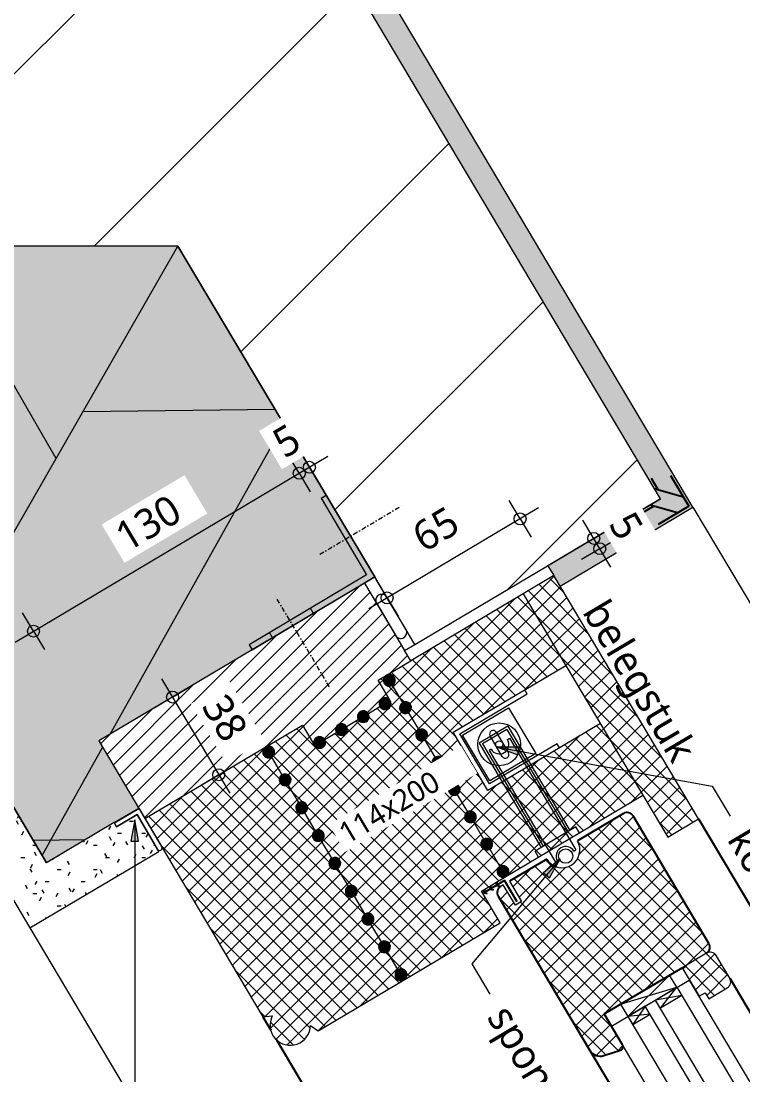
# Model space of a CAD drawing. Header units: millimetres. Extents: x -435 to 27166, y -19117 to 26500.
# Drawn here: x 2697.6 to 3001.1, y 13304.5 to 13747.7 of the extents above; entities that cross this region are included whole.
import ezdxf

# ---------------------------------------------------------------- set-up
doc = ezdxf.new("R2010")
doc.units = ezdxf.units.MM
doc.linetypes.add('Streep-stip _ detail', pattern=[4, 2, -1, 0, -1])
for name, color, linetype, lineweight in [('A-ANNO-DIMS', 211, 'Continuous', 13), ('A-ANNO-DIMS-5', 211, 'Continuous', 13), ('A-DETL', 90, 'Continuous', 13), ('A-DETL-GENF', 92, 'Continuous', 18), ('G-ANNO-TEXT', 231, 'Continuous', 13)]:
    doc.layers.add(name, color=color, linetype=linetype, lineweight=lineweight)
doc.styles.add('Segoe UI_2', font='segoeui.ttf', dxfattribs={"height": 9})
doc.styles.add('Segoe UI_3', font='segoeui.ttf', dxfattribs={"height": 12.5})
doc.dimstyles.new('2_5_mm', dxfattribs={"dimscale": 304.8, "dimtxt": 13.092049, "dimasz": 0.016404, "dimexe": 0.029528, "dimexo": 0.0625, "dimgap": 0.014764, "dimtad": 1, "dimdec": 0, "dimzin": 0, "dimdsep": 46, "dimtxsty": 'Segoe UI_3', "dimblk1": 'DOTBLANK', "dimblk2": 'DOTBLANK', "dimsah": 1, "dimcen": 0.09, "dimdle": 0.029528, "dimazin": 0, "dimtfac": 1, "dimtdec": 4, "dimtix": 1, "dimtmove": 0, "dimatfit": 3, "dimfxl": 0.029528, "dimfxlon": 1, "dimtvp": 1, "dimtfill": 1, "dimtolj": 1, "dimtzin": 0, "dimarcsym": 2})
pattern_1 = [(60, (-2126.39, 181.76), (-155.885, 90), []), (120, (-2126.39, 181.76), (-155.885, -90), [])]
pattern_2 = [(0, (0, 0), (20.32, 5.08), [1.676, -13.564, 1.676, -13.564, -81.28]), (0, (0, 0), (20.32, 5.08), [-30.48, 1.676, -28.804, 1.676, -13.564, -35.56]), (0, (0, 0), (20.32, 5.08), [-76.2, 1.676, -8.484, 1.676, -23.724]), (120, (7.62, 2.54), (-14.559409, 15.0576362), [1.676, -13.564, 1.676, -13.564, -81.28]), (120, (7.62, 2.54), (-14.559409, 15.0576362), [-30.48, 1.676, -28.804, 1.676, -13.564, -35.56]), (120, (7.62, 2.54), (-14.559409, 15.0576362), [-76.2, 1.676, -8.484, 1.676, -23.724]), (240, (10.16, 12.7), (-5.760591, -20.1376362), [1.676, -13.564, 1.676, -13.564, -81.28]), (240, (10.16, 12.7), (-5.760591, -20.1376362), [-30.48, 1.676, -28.804, 1.676, -13.564, -35.56]), (240, (10.16, 12.7), (-5.760591, -20.1376362), [-76.2, 1.676, -8.484, 1.676, -23.724])]
pattern_3 = [(45, (0, 0), (-3.5355339, 3.5355339), []), (135, (0, 0), (-3.5355339, -3.5355339), [])]

# ---------------------------------------------------------------- blocks, each defined once
blk = doc.blocks.new('42 isolatie - Type 1-3769301-Details Appartement')
at = {"layer": 'A-DETL-GENF'}
h = blk.add_hatch(color=256, dxfattribs=at)
h.paths.add_polyline_path([(0.5, 180.8), (0.46, 147.75), (0.28, 147.75), (0.28, 135.76), (33.28, 135.76), (33.29, 0.8), (195.16, 0.8), (93.65, 180.8), (6.02, 180.8)])
h.paths.add_polyline_path([(0.28, 5.78), (0.28, 5.78), (0.28, 2.81)])
at = {"layer": 'A-DETL-GENF', "lineweight": 13}
h = blk.add_hatch(dxfattribs=at)
h.set_pattern_fill('FP_43', color=256, style=0, pattern_type=2)
h.set_pattern_definition(pattern_1)
h.paths.add_polyline_path([(0.5, 180.8), (0.46, 147.75), (0.28, 147.75), (0.28, 135.76), (33.28, 135.76), (33.29, 0.8), (195.16, 0.8), (93.65, 180.8), (6.02, 180.8)])
h.paths.add_polyline_path([(0.28, 5.78), (0.28, 5.78), (0.28, 2.81)])
at = {"layer": 'A-DETL-GENF'}
for p, q in [((92.76, 180.8), (0.5, 180.8)), ((93.65, 180.8), (92.76, 180.8)), ((93.65, 180.8), (92.76, 180.8)), ((0.28, 147.75), (0.28, 135.76)), ((0.28, 147.75), (0.28, 135.76)), ((33.29, 0.8), (195.16, 0.8))]:
    blk.add_line(p, q, dxfattribs=at)
blk = doc.blocks.new('42 isolatie - Type 1-3769140-Details Appartement')
at = {"layer": 'A-DETL-GENF'}
blk.add_hatch(color=256, dxfattribs=at).paths.add_polyline_path([(421.21, 180.8), (103.57, 180.8), (0.28, 0.8), (421.21, 0.8)])
at = {"layer": 'A-DETL-GENF', "lineweight": 13}
h = blk.add_hatch(dxfattribs=at)
h.set_pattern_fill('FP_43', color=256, style=0, pattern_type=2)
h.set_pattern_definition(pattern_1)
h.paths.add_polyline_path([(421.21, 180.8), (103.57, 180.8), (0.28, 0.8), (421.21, 0.8)])
at = {"layer": 'A-DETL-GENF'}
for p, q in [((103.57, 180.8), (0.28, 0.8)), ((103.57, 180.8), (0.28, 0.8)), ((409.21, 180.8), (103.57, 180.8)), ((421.21, 180.8), (409.21, 180.8)), ((421.21, 180.8), (409.21, 180.8)), ((421.21, 0.8), (421.21, 180.8)), ((421.21, 0.8), (421.21, 180.8)), ((0.28, 0.8), (421.21, 0.8)), ((0.28, 0.8), (421.21, 0.8))]:
    blk.add_line(p, q, dxfattribs=at)
blk = doc.blocks.new('Repeating Detail - 00 g lijmbolletje s e-V21-Details Appartement')
at = {"layer": 'A-DETL-GENF'}
for points in [[(-106.77, -1.25), (-106.52, -0.65), (-106.44, 0), (-106.52, 0.65), (-106.77, 1.25), (-107.17, 1.77), (-107.69, 2.17), (-108.29, 2.41), (-108.94, 2.5), (-109.58, 2.41), (-110.19, 2.17), (-110.7, 1.77), (-111.1, 1.25), (-111.35, 0.65), (-111.44, 0), (-111.35, -0.65), (-111.1, -1.25), (-110.7, -1.77), (-110.19, -2.17), (-109.58, -2.41), (-108.94, -2.5), (-108.29, -2.41), (-107.69, -2.17), (-107.17, -1.77)], [(-93.15, -1.25), (-92.9, -0.65), (-92.82, 0), (-92.9, 0.65), (-93.15, 1.25), (-93.55, 1.77), (-94.07, 2.17), (-94.67, 2.41), (-95.32, 2.5), (-95.97, 2.41), (-96.57, 2.17), (-97.09, 1.77), (-97.48, 1.25), (-97.73, 0.65), (-97.82, 0), (-97.73, -0.65), (-97.48, -1.25), (-97.09, -1.77), (-96.57, -2.17), (-95.97, -2.41), (-95.32, -2.5), (-94.67, -2.41), (-94.07, -2.17), (-93.55, -1.77)], [(-79.54, -1.25), (-79.29, -0.65), (-79.2, 0), (-79.29, 0.65), (-79.54, 1.25), (-79.93, 1.77), (-80.45, 2.17), (-81.06, 2.41), (-81.7, 2.5), (-82.35, 2.41), (-82.95, 2.17), (-83.47, 1.77), (-83.87, 1.25), (-84.12, 0.65), (-84.2, 0), (-84.12, -0.65), (-83.87, -1.25), (-83.47, -1.77), (-82.95, -2.17), (-82.35, -2.41), (-81.7, -2.5), (-81.06, -2.41), (-80.45, -2.17), (-79.93, -1.77)], [(-65.92, -1.25), (-65.67, -0.65), (-65.59, 0), (-65.67, 0.65), (-65.92, 1.25), (-66.32, 1.77), (-66.84, 2.17), (-67.44, 2.41), (-68.09, 2.5), (-68.73, 2.41), (-69.34, 2.17), (-69.85, 1.77), (-70.25, 1.25), (-70.5, 0.65), (-70.59, 0), (-70.5, -0.65), (-70.25, -1.25), (-69.85, -1.77), (-69.34, -2.17), (-68.59, -2.43), (-68.09, -2.5), (-67.44, -2.41), (-66.84, -2.17), (-66.32, -1.77)], [(-52.3, -1.25), (-52.05, -0.65), (-51.97, 0), (-52.05, 0.65), (-52.3, 1.25), (-52.7, 1.77), (-53.22, 2.17), (-53.82, 2.41), (-54.47, 2.5), (-55.12, 2.41), (-55.72, 2.17), (-56.24, 1.77), (-56.63, 1.25), (-56.88, 0.65), (-56.97, 0), (-56.88, -0.65), (-56.63, -1.25), (-56.24, -1.77), (-55.72, -2.17), (-55.12, -2.41), (-54.47, -2.5), (-53.82, -2.41), (-53.22, -2.17), (-52.7, -1.77)], [(-38.69, -1.25), (-38.44, -0.65), (-38.35, 0), (-38.44, 0.65), (-38.69, 1.25), (-39.08, 1.77), (-39.6, 2.17), (-40.2, 2.41), (-40.85, 2.5), (-41.5, 2.41), (-42.1, 2.17), (-42.62, 1.77), (-43.02, 1.25), (-43.27, 0.65), (-43.35, 0), (-43.27, -0.65), (-43.02, -1.25), (-42.62, -1.77), (-42.1, -2.17), (-41.5, -2.41), (-40.85, -2.5), (-40.2, -2.41), (-39.6, -2.17), (-39.08, -1.77)], [(-25.07, -1.25), (-24.82, -0.65), (-24.73, 0), (-24.82, 0.65), (-25.07, 1.25), (-25.47, 1.77), (-25.98, 2.17), (-26.59, 2.41), (-27.23, 2.5), (-27.88, 2.41), (-28.48, 2.17), (-29, 1.77), (-29.4, 1.25), (-29.65, 0.65), (-29.73, 0), (-29.65, -0.65), (-29.4, -1.25), (-29, -1.77), (-28.48, -2.17), (-27.88, -2.41), (-27.23, -2.5), (-26.59, -2.41), (-25.98, -2.17), (-25.47, -1.77)], [(-11.45, -1.25), (-11.2, -0.65), (-11.12, 0), (-11.2, 0.65), (-11.45, 1.25), (-11.85, 1.77), (-12.37, 2.17), (-12.97, 2.41), (-13.62, 2.5), (-14.26, 2.41), (-14.87, 2.17), (-15.38, 1.77), (-15.78, 1.25), (-16.03, 0.65), (-16.12, 0), (-16.03, -0.65), (-15.78, -1.25), (-15.38, -1.77), (-14.87, -2.17), (-14.26, -2.41), (-13.62, -2.5), (-12.97, -2.41), (-12.37, -2.17), (-11.85, -1.77)], [(2.17, -1.25), (2.41, -0.65), (2.5, 0), (2.41, 0.65), (2.17, 1.25), (1.77, 1.77), (1.25, 2.17), (0.65, 2.41), (0, 2.5), (-0.65, 2.41), (-1.25, 2.17), (-1.77, 1.77), (-2.17, 1.25), (-2.41, 0.65), (-2.5, 0), (-2.41, -0.65), (-2.17, -1.25), (-1.77, -1.77), (-1.25, -2.17), (-0.65, -2.41), (0, -2.5), (0.65, -2.41), (1.25, -2.17), (1.77, -1.77)]]:
    blk.add_hatch(color=256, dxfattribs=at).paths.add_polyline_path(points)
for centre, start, end in [((-108.94, 0), 0, 180), ((-108.94, 0), 180, 360), ((-95.32, 0), 0, 180), ((-95.32, 0), 180, 360), ((-81.7, 0), 0, 180), ((-81.7, 0), 180, 360), ((-68.09, 0), 0, 180), ((-68.09, 0), 180, 360), ((-54.47, 0), 0, 180), ((-54.47, 0), 180, 360), ((-40.85, 0), 0, 180), ((-40.85, 0), 180, 360), ((-27.23, 0), 360, 180), ((-27.23, 0), 180, 360), ((-13.62, 0), 360, 180), ((-13.62, 0), 180, 360), ((0, 0), 360, 180), ((0, 0), 180, 360)]:
    blk.add_arc(centre, 2.5, start, end, dxfattribs=at)
blk = doc.blocks.new('Repeating Detail - 00 g lijmbolletje s e-V22-Details Appartement')
at = {"layer": 'A-DETL-GENF'}
for points in [[(-91.33, -1.25), (-91.09, -0.65), (-91, 0), (-91.09, 0.65), (-91.33, 1.25), (-91.73, 1.77), (-92.32, 2.19), (-92.85, 2.41), (-93.5, 2.5), (-94.15, 2.41), (-94.75, 2.17), (-95.27, 1.77), (-95.67, 1.25), (-95.91, 0.65), (-96, 0), (-95.91, -0.65), (-95.67, -1.25), (-95.27, -1.77), (-94.75, -2.17), (-94.15, -2.41), (-93.5, -2.5), (-92.85, -2.41), (-92.25, -2.17), (-91.73, -1.77)], [(-77.98, -1.25), (-77.73, -0.65), (-77.64, 0), (-77.73, 0.65), (-77.98, 1.25), (-78.38, 1.77), (-78.89, 2.17), (-79.5, 2.41), (-80.14, 2.5), (-80.79, 2.41), (-81.39, 2.17), (-81.91, 1.77), (-82.31, 1.25), (-82.56, 0.65), (-82.64, 0), (-82.56, -0.65), (-82.31, -1.25), (-81.91, -1.77), (-81.39, -2.17), (-80.79, -2.41), (-80.14, -2.5), (-79.5, -2.41), (-78.89, -2.17), (-78.38, -1.77)], [(-64.62, -1.25), (-64.37, -0.65), (-64.29, 0), (-64.37, 0.65), (-64.62, 1.25), (-65.02, 1.77), (-65.54, 2.17), (-66.14, 2.41), (-66.79, 2.5), (-67.43, 2.41), (-68.04, 2.17), (-68.55, 1.77), (-68.95, 1.25), (-69.2, 0.65), (-69.29, 0), (-69.2, -0.65), (-68.95, -1.25), (-68.55, -1.77), (-68.04, -2.17), (-67.43, -2.41), (-66.79, -2.5), (-66.14, -2.41), (-65.54, -2.17), (-65.02, -1.77)], [(-51.26, -1.25), (-51.01, -0.65), (-50.93, 0), (-51.01, 0.65), (-51.26, 1.25), (-51.66, 1.77), (-52.18, 2.17), (-52.78, 2.41), (-53.43, 2.5), (-54.08, 2.41), (-54.68, 2.17), (-55.2, 1.77), (-55.59, 1.25), (-55.84, 0.65), (-55.93, 0), (-55.84, -0.65), (-55.59, -1.25), (-55.2, -1.77), (-54.68, -2.17), (-54.08, -2.41), (-53.43, -2.5), (-52.78, -2.41), (-52.18, -2.17), (-51.66, -1.77)], [(-37.91, -1.25), (-37.66, -0.65), (-37.57, 0), (-37.66, 0.65), (-37.91, 1.25), (-38.3, 1.77), (-38.82, 2.17), (-39.42, 2.41), (-40.07, 2.5), (-40.72, 2.41), (-41.32, 2.17), (-41.84, 1.77), (-42.24, 1.25), (-42.49, 0.65), (-42.57, 0), (-42.49, -0.65), (-42.24, -1.25), (-41.84, -1.77), (-41.32, -2.17), (-40.72, -2.41), (-40.07, -2.5), (-39.42, -2.41), (-38.82, -2.17), (-38.3, -1.77)], [(-24.55, -1.25), (-24.3, -0.65), (-24.21, 0), (-24.3, 0.65), (-24.55, 1.25), (-24.95, 1.77), (-25.46, 2.17), (-26.07, 2.41), (-26.71, 2.5), (-27.36, 2.41), (-27.96, 2.17), (-28.48, 1.77), (-28.88, 1.25), (-29.13, 0.65), (-29.21, 0), (-29.13, -0.65), (-28.88, -1.25), (-28.48, -1.77), (-27.96, -2.17), (-27.36, -2.41), (-26.71, -2.5), (-26.07, -2.41), (-25.46, -2.17), (-24.95, -1.77)], [(-11.19, -1.25), (-10.94, -0.65), (-10.86, 0), (-10.94, 0.65), (-11.19, 1.25), (-11.59, 1.77), (-12.11, 2.17), (-12.71, 2.41), (-13.36, 2.5), (-14, 2.41), (-14.61, 2.17), (-15.12, 1.77), (-15.52, 1.25), (-15.77, 0.65), (-15.86, 0), (-15.77, -0.65), (-15.52, -1.25), (-15.12, -1.77), (-14.61, -2.17), (-14, -2.41), (-13.36, -2.5), (-12.71, -2.41), (-12.11, -2.17), (-11.59, -1.77)], [(2.17, -1.25), (2.41, -0.65), (2.5, 0), (2.41, 0.65), (2.17, 1.25), (1.77, 1.77), (1.25, 2.17), (0.65, 2.41), (0, 2.5), (-0.65, 2.41), (-1.25, 2.17), (-1.77, 1.77), (-2.17, 1.25), (-2.41, 0.65), (-2.5, 0), (-2.41, -0.65), (-2.17, -1.25), (-1.77, -1.77), (-1.25, -2.17), (-0.65, -2.41), (0, -2.5), (0.65, -2.41), (1.25, -2.17), (1.77, -1.77)]]:
    blk.add_hatch(color=256, dxfattribs=at).paths.add_polyline_path(points)
for centre, start, end in [((-93.5, 0), 0, 180), ((-80.14, 0), 0, 180), ((-66.79, 0), 0, 180), ((-53.43, 0), 0, 180), ((-40.07, 0), 0, 180), ((-26.71, 0), 360, 180), ((-13.36, 0), 360, 180), ((0, 0), 360, 180), ((0, 0), 180, 360), ((-93.5, 0), 180, 360), ((-80.14, 0), 180, 360), ((-66.79, 0), 180, 360), ((-53.43, 0), 180, 360), ((-40.07, 0), 180, 360), ((-26.71, 0), 180, 360), ((-13.36, 0), 180, 360)]:
    blk.add_arc(centre, 2.5, start, end, dxfattribs=at)
blk = doc.blocks.new('31 driedubbel_glas - HR___-3132311-Details Appartement')
at = {"layer": 'A-DETL-GENF', "lineweight": 13}
for p, q in [((157.43, 38), (380, 38)), ((380, 38), (380, 30)), ((380, 30), (157.43, 30)), ((380, 30), (376, 30)), ((380, 21.5), (376, 30)), ((376, 21.5), (380, 30)), ((376, 30), (376, 21.5)), ((380, 21.5), (380, 30)), ((157.43, 21.5), (380, 21.5)), ((380, 21.5), (380, 0)), ((157.43, 16.5), (380, 16.5)), ((376, 6), (376, 16.5)), ((376, 16.5), (380, 6)), ((376, 6), (380, 16.5)), ((380, 6), (157.43, 6)), ((380, 0), (157.43, 0))]:
    blk.add_line(p, q, dxfattribs=at)
blk = doc.blocks.new('33 sparing - Type 1-4933712-Details Appartement')
at = {"layer": 'A-DETL-GENF'}
for p, q in [((0, 0), (0, -6)), ((24, 0), (0, 0)), ((0, -6), (24, 0)), ((24, -6), (0, 0)), ((24, -6), (24, 0)), ((0, -6), (24, -6))]:
    blk.add_line(p, q, dxfattribs=at)
blk = doc.blocks.new('Repeating Detail - 00 g lijmbolletje s e-V23-Details Appartement')
at = {"layer": 'A-DETL-GENF'}
for points in [[(-30.75, 2.17), (-31.35, 2.41), (-32, 2.5), (-32.65, 2.41), (-33.25, 2.17), (-33.77, 1.77), (-34.17, 1.25), (-34.41, 0.65), (-34.5, 0), (-34.41, -0.65), (-34.17, -1.25), (-33.77, -1.77), (-33.25, -2.17), (-32.65, -2.41), (-32, -2.5), (-31.35, -2.41), (-30.75, -2.17), (-30.23, -1.77), (-29.83, -1.25), (-29.59, -0.65), (-29.5, 0), (-29.59, 0.65), (-29.83, 1.25), (-30.23, 1.77)], [(-20.08, 2.17), (-20.69, 2.41), (-21.33, 2.5), (-21.98, 2.41), (-22.58, 2.17), (-23.1, 1.77), (-23.5, 1.25), (-23.75, 0.65), (-23.83, 0), (-23.75, -0.65), (-23.5, -1.25), (-23.1, -1.77), (-22.58, -2.17), (-21.98, -2.41), (-21.33, -2.5), (-20.69, -2.41), (-20.08, -2.17), (-19.57, -1.77), (-19.17, -1.25), (-18.92, -0.65), (-18.83, 0), (-18.92, 0.65), (-19.17, 1.25), (-19.57, 1.77)], [(-9.42, 2.17), (-10.02, 2.41), (-10.67, 2.5), (-11.31, 2.41), (-11.92, 2.17), (-12.43, 1.77), (-12.83, 1.25), (-13.08, 0.65), (-13.17, 0), (-13.08, -0.65), (-12.83, -1.25), (-12.43, -1.77), (-11.92, -2.17), (-11.31, -2.41), (-10.67, -2.5), (-10.02, -2.41), (-9.42, -2.17), (-8.9, -1.77), (-8.5, -1.25), (-8.25, -0.65), (-8.17, 0), (-8.25, 0.65), (-8.5, 1.25), (-8.9, 1.77)], [(1.25, 2.17), (0.65, 2.41), (0, 2.5), (-0.65, 2.41), (-1.25, 2.17), (-1.77, 1.77), (-2.17, 1.25), (-2.41, 0.65), (-2.5, 0), (-2.41, -0.65), (-2.17, -1.25), (-1.77, -1.77), (-1.25, -2.17), (-0.65, -2.41), (0, -2.5), (0.65, -2.41), (1.25, -2.17), (1.77, -1.77), (2.17, -1.25), (2.41, -0.65), (2.5, 0), (2.41, 0.65), (2.17, 1.25), (1.77, 1.77)]]:
    blk.add_hatch(color=256, dxfattribs=at).paths.add_polyline_path(points)
for centre, start, end in [((-32, 0), 360, 180), ((-21.33, 0), 360, 180), ((-10.67, 0), 360, 180), ((0, 0), 360, 180), ((0, 0), 180, 360), ((-32, 0), 180, 360), ((-21.33, 0), 180, 360), ((-10.67, 0), 180, 360)]:
    blk.add_arc(centre, 2.5, start, end, dxfattribs=at)
blk = doc.blocks.new('30_L-anker - 60x40-3126459-Details Appartement')
at = {"layer": 'A-DETL-GENF'}
for p, q in [((2.5, 60), (0, 60)), ((0, 60), (0, 0)), ((2.5, 2.5), (2.5, 60)), ((0, 50), (2.5, 50)), ((0, 30), (2.5, 30)), ((40, 0), (0, 0)), ((40, 2.5), (2.5, 2.5)), ((40, 2.5), (40, 0))]:
    blk.add_line(p, q, dxfattribs=at)
at = {"layer": 'A-DETL-GENF', "linetype": 'Streep-stip _ detail', "lineweight": 13}
for p, q in [((-30, 40), (15, 40)), ((20, 15), (20, -25))]:
    blk.add_line(p, q, dxfattribs=at)
blk = doc.blocks.new('DIMBLOCK120-Details Appartement')
at = {"layer": 'A-ANNO-DIMS-5'}
for p, q in [((2907.4, 13538.36), (2902.8, 13546.09)), ((2915.13, 13542.95), (2843.75, 13500.52)), ((2907.4, 13538.36), (2912, 13530.62)), ((2851.49, 13505.12), (2846.89, 13512.86)), ((2851.49, 13505.12), (2856.09, 13497.39))]:
    blk.add_line(p, q, dxfattribs=at)
for centre in [(2907.4, 13538.36), (2851.49, 13505.12)]:
    blk.add_circle(centre, 2.5, dxfattribs=at)
at = {"layer": 'A-ANNO-DIMS-5', "color": 0, "insert": (2860.63, 13534.76), "char_height": 12.5, "width": 22.8516, "attachment_point": 1, "rotation": 30.7291, "line_spacing_factor": 1.142579, "style": 'Segoe UI_3', "bg_fill": 3, "box_fill_scale": 1.25, "bg_fill_color": 9, "bg_fill_true_color": 13158600, "bg_fill_transparency": 0}
blk.add_mtext('65', dxfattribs=at)
blk = doc.blocks.new('_DotBlank')
at = {"color": 0, "linetype": 'ByBlock', "lineweight": -2}
blk.add_line((-0.5, 0), (-1, 0), dxfattribs=at)
blk.add_circle((0, 0), 0.5, dxfattribs=at)
blk = doc.blocks.new('DIMBLOCK121-Details Appartement')
at = {"layer": 'A-ANNO-DIMS-5'}
for p, q in [((2945.49, 13518.08), (2933.76, 13537.87)), ((2938.35, 13530.13), (2946.09, 13534.72)), ((2938.35, 13530.13), (2930.61, 13525.54)), ((2940.9, 13525.82), (2948.64, 13530.41)), ((2940.9, 13525.82), (2933.16, 13521.23))]:
    blk.add_line(p, q, dxfattribs=at)
for centre in [(2938.35, 13530.13), (2940.9, 13525.82)]:
    blk.add_circle(centre, 2.5, dxfattribs=at)
at = {"layer": 'A-ANNO-DIMS-5', "color": 0, "insert": (2955.1, 13542.68), "char_height": 12.5, "width": 11.4258, "attachment_point": 1, "rotation": 300.6592, "line_spacing_factor": 1.142579, "style": 'Segoe UI_3', "bg_fill": 3, "box_fill_scale": 1.25, "bg_fill_color": 9, "bg_fill_true_color": 13158600, "bg_fill_transparency": 0}
blk.add_mtext('5', dxfattribs=at)
blk = doc.blocks.new('DIMBLOCK123-Details Appartement')
at = {"layer": 'A-ANNO-DIMS-5'}
for p, q in [((2814.54, 13557.54), (2809.94, 13565.27)), ((2695.07, 13486.52), (2814.54, 13557.54)), ((2814.54, 13557.54), (2819.14, 13549.8)), ((2702.81, 13491.12), (2698.21, 13498.86)), ((2702.81, 13491.12), (2707.41, 13483.38))]:
    blk.add_line(p, q, dxfattribs=at)
for centre in [(2814.54, 13557.54), (2702.81, 13491.12)]:
    blk.add_circle(centre, 2.5, dxfattribs=at)
at = {"layer": 'A-ANNO-DIMS-5', "color": 0, "insert": (2735.76, 13534.92), "char_height": 12.5, "width": 34.2774, "attachment_point": 1, "rotation": 30.7291, "line_spacing_factor": 1.142579, "style": 'Segoe UI_3', "bg_fill": 3, "box_fill_scale": 1.25, "bg_fill_color": 9, "bg_fill_true_color": 13158600, "bg_fill_transparency": 0}
blk.add_mtext('130', dxfattribs=at)
blk = doc.blocks.new('DIMBLOCK124-Details Appartement')
at = {"layer": 'A-ANNO-DIMS-5'}
for p, q in [((2818.82, 13560.08), (2814.22, 13567.82)), ((2814.54, 13557.54), (2809.94, 13565.27)), ((2814.54, 13557.54), (2826.56, 13564.68)), ((2818.82, 13560.08), (2823.42, 13552.34)), ((2814.54, 13557.54), (2819.14, 13549.8))]:
    blk.add_line(p, q, dxfattribs=at)
for centre in [(2814.54, 13557.54), (2818.82, 13560.08)]:
    blk.add_circle(centre, 2.5, dxfattribs=at)
at = {"layer": 'A-ANNO-DIMS-5', "color": 0, "insert": (2801.95, 13574.26), "char_height": 12.5, "width": 11.4258, "attachment_point": 1, "rotation": 30.7291, "line_spacing_factor": 1.142579, "style": 'Segoe UI_3', "bg_fill": 3, "box_fill_scale": 1.25, "bg_fill_color": 9, "bg_fill_true_color": 13158600, "bg_fill_transparency": 0}
blk.add_mtext('5', dxfattribs=at)
blk = doc.blocks.new('DIMBLOCK125-Details Appartement')
at = {"layer": 'A-ANNO-DIMS-5'}
for p, q in [((2756.69, 13471.13), (2785.3, 13422.99)), ((2761.29, 13463.39), (2769.02, 13467.99)), ((2761.29, 13463.39), (2753.55, 13458.79)), ((2780.7, 13430.73), (2788.44, 13435.32)), ((2780.7, 13430.73), (2772.97, 13426.13))]:
    blk.add_line(p, q, dxfattribs=at)
for centre in [(2761.29, 13463.39), (2780.7, 13430.73)]:
    blk.add_circle(centre, 2.5, dxfattribs=at)
at = {"layer": 'A-ANNO-DIMS-5', "color": 0, "insert": (2784.02, 13465.88), "char_height": 12.5, "width": 22.8516, "attachment_point": 1, "rotation": 300.7291, "line_spacing_factor": 1.142579, "style": 'Segoe UI_3', "bg_fill": 3, "box_fill_scale": 1.25, "bg_fill_color": 9, "bg_fill_true_color": 13158600, "bg_fill_transparency": 0}
blk.add_mtext('38', dxfattribs=at)

msp = doc.modelspace()

# ---------------------------------------------------------------- hatches: boundary and pattern name
at = {"layer": 'A-DETL-GENF', "lineweight": 13}
h = msp.add_hatch(dxfattribs=at)
h.set_pattern_fill('FP_17', color=254, style=0, pattern_type=2)
h.set_pattern_definition(pattern_2)
h.paths.add_polyline_path([(2924.22, 13510.05), (2980.06, 13543.25), (2837.51, 13783.06), (2472.62, 13783.06), (2472.62, 14193.06), (2135.62, 14193.06), (2135.62, 14577.31), (2125.62, 14577.31), (2125.62, 14183.06), (2462.62, 14183.06), (2462.62, 13773.06), (2831.82, 13773.06), (2966.36, 13546.73), (2919.08, 13518.63), (2924.22, 13510.06)])
h = msp.add_hatch(dxfattribs=at)
h.set_pattern_fill('FP_9', color=57, style=0, pattern_type=2)
h.set_pattern_definition([(45, (0, 0), (-53.033, 53.033), [])])
h.paths.add_polyline_path([(2863.13, 13485.54), (2966.36, 13546.73), (2831.82, 13773.06), (2342.62, 13773.06), (2342.62, 13653.06), (2763.55, 13653.06), (2863.13, 13485.54)])
h = msp.add_hatch(dxfattribs=at)
h.set_pattern_fill('FP_33', color=250, style=0, pattern_type=2)
h.set_pattern_definition([(45, (0, 0), (-3.5355339, 3.5355339), [])])
h.paths.add_polyline_path([(2749.67, 13412.28), (2815.86, 13451.63), (2820.97, 13443.03), (2820.7, 13443.74), (2820.62, 13444.28), (2820.72, 13444.97), (2820.98, 13445.59), (2821.33, 13446.05), (2821.84, 13446.46), (2822.56, 13446.73), (2823.15, 13446.8), (2823.78, 13446.71), (2824.34, 13446.49), (2824.87, 13446.1), (2825.27, 13445.59), (2830.14, 13448.48), (2829.87, 13449.19), (2829.79, 13449.73), (2829.88, 13450.42), (2830.15, 13451.04), (2830.5, 13451.5), (2831.01, 13451.91), (2831.73, 13452.18), (2832.32, 13452.25), (2832.95, 13452.16), (2833.51, 13451.94), (2834.04, 13451.55), (2834.44, 13451.04), (2839.31, 13453.93), (2839.04, 13454.65), (2838.96, 13455.18), (2839.05, 13455.87), (2839.32, 13456.49), (2839.67, 13456.95), (2840.18, 13457.36), (2840.9, 13457.63), (2841.49, 13457.7), (2842.12, 13457.62), (2842.68, 13457.39), (2843.21, 13457), (2843.61, 13456.49), (2848.48, 13459.38), (2848.21, 13460.1), (2848.13, 13460.63), (2848.22, 13461.32), (2848.49, 13461.94), (2848.84, 13462.4), (2849.35, 13462.81), (2850.07, 13463.08), (2850.66, 13463.15), (2851.29, 13463.07), (2851.85, 13462.84), (2852.37, 13462.45), (2852.78, 13461.94), (2847.67, 13470.53), (2861.4, 13478.7), (2841.99, 13511.36), (2730.26, 13444.95)])
h = msp.add_hatch(dxfattribs=at)
h.set_pattern_fill('FP_20', color=250, style=0, pattern_type=2)
h.set_pattern_definition(pattern_3)
h.paths.add_polyline_path([(2969.51, 13404.52), (2982.4, 13412.19), (2921.59, 13514.48), (2908.7, 13506.81), (2964.22, 13413.41)])
h = msp.add_hatch(dxfattribs=at)
h.set_pattern_fill('FP_20', color=250, style=0, pattern_type=2)
h.set_pattern_definition(pattern_3)
h.paths.add_polyline_path([(2901.44, 13387.91), (2959.03, 13422.14), (2941.15, 13452.23), (2893.87, 13424.12), (2879.31, 13448.62), (2926.58, 13476.73), (2908.7, 13506.81), (2851.11, 13472.58), (2851.82, 13472.85), (2852.35, 13472.93), (2853, 13472.85), (2853.65, 13472.58), (2854.13, 13472.22), (2854.53, 13471.71), (2854.8, 13471.04), (2854.88, 13470.46), (2854.78, 13469.75), (2854.56, 13469.21), (2854.12, 13468.64), (2853.66, 13468.28), (2857.93, 13461.1), (2858.65, 13461.37), (2859.18, 13461.45), (2859.83, 13461.37), (2860.47, 13461.1), (2860.95, 13460.74), (2861.36, 13460.22), (2861.62, 13459.62), (2861.71, 13458.98), (2861.61, 13458.27), (2861.39, 13457.72), (2860.94, 13457.16), (2860.49, 13456.8), (2864.76, 13449.61), (2865.47, 13449.89), (2866, 13449.96), (2866.65, 13449.89), (2867.3, 13449.61), (2867.78, 13449.25), (2868.18, 13448.74), (2868.44, 13448.14), (2868.53, 13447.5), (2868.43, 13446.79), (2868.22, 13446.24), (2867.77, 13445.67), (2867.31, 13445.32), (2871.58, 13438.13), (2872.3, 13438.41), (2872.83, 13438.48), (2873.48, 13438.41), (2874.12, 13438.13), (2874.6, 13437.77), (2875.01, 13437.26), (2875.27, 13436.66), (2875.36, 13436.01), (2875.26, 13435.3), (2875.04, 13434.76), (2874.59, 13434.19), (2874.14, 13433.83), (2878.41, 13426.65), (2879.12, 13426.92), (2879.65, 13427), (2880.3, 13426.92), (2880.95, 13426.65), (2881.43, 13426.29), (2881.83, 13425.78), (2882.09, 13425.18), (2882.18, 13424.53), (2882.08, 13423.82), (2881.87, 13423.28), (2881.42, 13422.71), (2880.96, 13422.35), (2885.23, 13415.17), (2885.95, 13415.44), (2886.48, 13415.52), (2887.13, 13415.44), (2887.77, 13415.17), (2888.26, 13414.81), (2888.66, 13414.3), (2888.92, 13413.7), (2889.01, 13413.05), (2888.91, 13412.34), (2888.69, 13411.8), (2888.24, 13411.23), (2887.79, 13410.87), (2892.06, 13403.69), (2892.77, 13403.96), (2893.3, 13404.04), (2893.95, 13403.96), (2894.6, 13403.69), (2895.08, 13403.33), (2895.48, 13402.82), (2895.74, 13402.22), (2895.84, 13401.57), (2895.73, 13400.86), (2895.52, 13400.32), (2895.07, 13399.75), (2894.61, 13399.39), (2898.88, 13392.2), (2899.6, 13392.48), (2900.13, 13392.56), (2900.78, 13392.48), (2901.43, 13392.2), (2901.91, 13391.85), (2902.31, 13391.33), (2902.57, 13390.73), (2902.66, 13390.09), (2902.56, 13389.38), (2902.34, 13388.83), (2901.89, 13388.27)])
h = msp.add_hatch(dxfattribs=at)
h.set_pattern_fill('FP_17', color=254, style=0, pattern_type=2)
h.set_pattern_definition(pattern_2)
h.paths.add_polyline_path([(2701.31, 13366.36), (2755.52, 13398.5), (2746.34, 13413.98), (2737.74, 13408.88), (2736.72, 13410.6), (2708.29, 13393.75), (2661.15, 13473.06), (2354.62, 13473.06), (2354.62, 13471.06), (2344.62, 13471.06), (2344.62, 13453.06), (2649.77, 13453.06), (2692.04, 13381.96)])
h = msp.add_hatch(dxfattribs=at)
h.set_pattern_fill('FP_20', color=250, style=0, pattern_type=2)
h.set_pattern_definition(pattern_3)
h.paths.add_polyline_path([(2858.61, 13344.49), (2899.01, 13368.51), (2891.12, 13381.78), (2901.44, 13387.91), (2900.72, 13387.63), (2900.19, 13387.56), (2899.5, 13387.65), (2898.88, 13387.92), (2898.37, 13388.32), (2898.01, 13388.78), (2897.74, 13389.49), (2897.67, 13390.09), (2897.75, 13390.71), (2897.98, 13391.28), (2898.37, 13391.8), (2898.88, 13392.2), (2894.61, 13399.39), (2893.87, 13399.11), (2893.37, 13399.04), (2892.68, 13399.13), (2892.06, 13399.4), (2891.55, 13399.8), (2891.19, 13400.26), (2890.91, 13400.97), (2890.84, 13401.57), (2890.93, 13402.2), (2891.15, 13402.76), (2891.55, 13403.28), (2892.06, 13403.69), (2887.79, 13410.87), (2887.07, 13410.6), (2886.54, 13410.52), (2885.85, 13410.61), (2885.29, 13410.84), (2884.72, 13411.29), (2884.36, 13411.74), (2884.09, 13412.46), (2884.02, 13413.05), (2884.1, 13413.68), (2884.33, 13414.24), (2884.72, 13414.76), (2885.23, 13415.17), (2880.96, 13422.35), (2880.25, 13422.08), (2879.72, 13422), (2878.94, 13422.13), (2878.46, 13422.32), (2877.89, 13422.77), (2877.54, 13423.22), (2877.26, 13423.94), (2877.19, 13424.47), (2877.28, 13425.16), (2877.5, 13425.72), (2877.89, 13426.25), (2878.41, 13426.65), (2874.14, 13433.83), (2873.42, 13433.56), (2872.89, 13433.48), (2872.2, 13433.58), (2871.58, 13433.84), (2871.07, 13434.25), (2870.71, 13434.71), (2870.44, 13435.42), (2870.37, 13436.01), (2870.45, 13436.64), (2870.68, 13437.21), (2871.07, 13437.73), (2871.58, 13438.13), (2867.31, 13445.32), (2866.6, 13445.04), (2866.07, 13444.96), (2865.38, 13445.06), (2864.76, 13445.32), (2864.24, 13445.73), (2863.89, 13446.19), (2863.61, 13446.9), (2863.54, 13447.5), (2863.63, 13448.12), (2863.85, 13448.69), (2864.24, 13449.21), (2864.76, 13449.61), (2860.49, 13456.8), (2859.77, 13456.52), (2859.24, 13456.45), (2858.55, 13456.54), (2857.93, 13456.81), (2857.42, 13457.21), (2857.06, 13457.67), (2856.79, 13458.38), (2856.72, 13458.98), (2856.8, 13459.6), (2857.03, 13460.17), (2857.42, 13460.69), (2857.93, 13461.1), (2853.66, 13468.28), (2852.95, 13468), (2852.42, 13467.93), (2851.73, 13468.02), (2851.11, 13468.29), (2850.59, 13468.69), (2850.23, 13469.15), (2849.96, 13469.86), (2849.9, 13470.53), (2849.98, 13471.09), (2850.2, 13471.65), (2850.59, 13472.17), (2851.11, 13472.58), (2847.67, 13470.53), (2852.78, 13461.94), (2853.05, 13461.22), (2853.13, 13460.69), (2853.05, 13460.04), (2852.78, 13459.39), (2852.42, 13458.91), (2851.91, 13458.51), (2851.11, 13458.22), (2850.66, 13458.16), (2849.95, 13458.26), (2849.41, 13458.48), (2848.84, 13458.93), (2848.48, 13459.38), (2843.61, 13456.49), (2843.88, 13455.77), (2843.96, 13455.24), (2843.88, 13454.59), (2843.61, 13453.94), (2843.23, 13453.45), (2842.74, 13453.06), (2841.99, 13452.78), (2841.49, 13452.71), (2840.78, 13452.81), (2840.24, 13453.03), (2839.67, 13453.48), (2839.31, 13453.93), (2834.44, 13451.04), (2834.71, 13450.32), (2834.79, 13449.79), (2834.71, 13449.14), (2834.44, 13448.49), (2834.04, 13447.98), (2833.57, 13447.61), (2832.91, 13447.34), (2832.32, 13447.26), (2831.61, 13447.36), (2831.07, 13447.58), (2830.5, 13448.03), (2830.14, 13448.48), (2825.27, 13445.59), (2825.54, 13444.87), (2825.62, 13444.34), (2825.54, 13443.69), (2825.26, 13443.03), (2824.74, 13442.43), (2824.4, 13442.16), (2823.8, 13441.9), (2823.15, 13441.81), (2822.44, 13441.91), (2821.9, 13442.13), (2821.33, 13442.58), (2820.97, 13443.03), (2815.86, 13451.63), (2800.39, 13442.43), (2801.1, 13442.7), (2801.64, 13442.78), (2802.28, 13442.7), (2802.93, 13442.43), (2803.41, 13442.07), (2803.82, 13441.56), (2804.07, 13440.96), (2804.17, 13440.31), (2804.07, 13439.6), (2803.85, 13439.06), (2803.4, 13438.49), (2802.95, 13438.13), (2807.35, 13430.72), (2808.06, 13431), (2808.59, 13431.07), (2809.24, 13431), (2809.89, 13430.72), (2810.37, 13430.37), (2810.77, 13429.85), (2811.03, 13429.25), (2811.13, 13428.61), (2811.02, 13427.9), (2810.81, 13427.35), (2810.36, 13426.78), (2809.9, 13426.43), (2814.31, 13419.02), (2815.02, 13419.29), (2815.55, 13419.37), (2816.2, 13419.29), (2816.85, 13419.02), (2817.33, 13418.66), (2817.73, 13418.15), (2817.99, 13417.55), (2818.08, 13416.9), (2817.98, 13416.19), (2817.76, 13415.65), (2817.32, 13415.08), (2816.86, 13414.72), (2821.26, 13407.31), (2821.98, 13407.59), (2822.51, 13407.66), (2823.16, 13407.59), (2823.81, 13407.31), (2824.29, 13406.95), (2824.69, 13406.44), (2824.95, 13405.84), (2825.04, 13405.2), (2824.89, 13404.36), (2824.72, 13403.94), (2824.28, 13403.37), (2823.82, 13403.02), (2828.22, 13395.61), (2828.94, 13395.88), (2829.47, 13395.96), (2830.12, 13395.88), (2830.76, 13395.61), (2831.25, 13395.25), (2831.65, 13394.74), (2831.91, 13394.14), (2832, 13393.49), (2831.9, 13392.78), (2831.68, 13392.24), (2831.23, 13391.67), (2830.78, 13391.31), (2835.18, 13383.9), (2835.89, 13384.18), (2836.43, 13384.25), (2837.07, 13384.18), (2837.72, 13383.9), (2838.2, 13383.54), (2838.61, 13383.03), (2838.86, 13382.43), (2838.96, 13381.79), (2838.86, 13381.08), (2838.64, 13380.53), (2838.19, 13379.96), (2837.74, 13379.61), (2842.14, 13372.2), (2842.85, 13372.47), (2843.38, 13372.55), (2844.03, 13372.47), (2844.68, 13372.2), (2845.16, 13371.84), (2845.57, 13371.33), (2845.82, 13370.73), (2845.92, 13370.08), (2845.81, 13369.37), (2845.6, 13368.83), (2845.15, 13368.26), (2844.69, 13367.9), (2849.1, 13360.49), (2849.81, 13360.77), (2850.34, 13360.84), (2850.99, 13360.77), (2851.64, 13360.49), (2852.12, 13360.13), (2852.52, 13359.62), (2852.78, 13359.02), (2852.87, 13358.38), (2852.77, 13357.67), (2852.55, 13357.12), (2852.11, 13356.55), (2851.65, 13356.2), (2856.05, 13348.79), (2856.86, 13349.08), (2857.3, 13349.14), (2857.95, 13349.06), (2858.64, 13348.75), (2859.08, 13348.43), (2859.48, 13347.92), (2859.74, 13347.32), (2859.83, 13346.67), (2859.73, 13345.96), (2859.51, 13345.42), (2859.07, 13344.85), (2858.64, 13344.52)])
h = msp.add_hatch(dxfattribs=at)
h.set_pattern_fill('FP_20', color=250, style=0, pattern_type=2)
h.set_pattern_definition(pattern_3)
h.paths.add_polyline_path([(2810.82, 13316.95), (2812.97, 13317.25), (2814.98, 13318.07), (2816.7, 13319.39), (2818.04, 13321.09), (2818.91, 13323.08), (2819.23, 13325.23), (2822.54, 13322.97), (2858.64, 13344.44), (2858.61, 13344.49), (2857.9, 13344.22), (2857.36, 13344.14), (2856.67, 13344.23), (2856.05, 13344.5), (2855.54, 13344.91), (2855.18, 13345.36), (2854.91, 13346.08), (2854.84, 13346.67), (2854.93, 13347.3), (2855.15, 13347.86), (2855.54, 13348.38), (2856.05, 13348.79), (2851.65, 13356.2), (2850.94, 13355.92), (2850.41, 13355.84), (2849.72, 13355.94), (2849.1, 13356.2), (2848.58, 13356.61), (2848.23, 13357.07), (2847.95, 13357.78), (2847.88, 13358.38), (2847.97, 13359), (2848.19, 13359.57), (2848.58, 13360.09), (2849.1, 13360.49), (2844.69, 13367.9), (2843.98, 13367.63), (2843.45, 13367.55), (2842.76, 13367.64), (2842.14, 13367.91), (2841.63, 13368.32), (2841.27, 13368.77), (2840.99, 13369.49), (2840.92, 13370.08), (2841.01, 13370.71), (2841.24, 13371.27), (2841.63, 13371.79), (2842.14, 13372.2), (2837.74, 13379.61), (2837.02, 13379.33), (2836.49, 13379.25), (2835.8, 13379.35), (2835.18, 13379.61), (2834.67, 13380.02), (2834.31, 13380.48), (2834.04, 13381.19), (2833.97, 13381.79), (2834.05, 13382.41), (2834.28, 13382.98), (2834.67, 13383.5), (2835.18, 13383.9), (2830.78, 13391.31), (2830.06, 13391.04), (2829.53, 13390.96), (2828.84, 13391.05), (2828.22, 13391.32), (2827.71, 13391.73), (2827.35, 13392.18), (2827.08, 13392.9), (2827.01, 13393.49), (2827.09, 13394.12), (2827.32, 13394.68), (2827.71, 13395.2), (2828.22, 13395.61), (2823.82, 13403.02), (2823.11, 13402.74), (2822.57, 13402.66), (2821.88, 13402.76), (2821.32, 13402.98), (2820.8, 13403.37), (2820.39, 13403.89), (2820.12, 13404.6), (2820.05, 13405.2), (2820.14, 13405.82), (2820.36, 13406.39), (2820.75, 13406.91), (2821.26, 13407.31), (2816.86, 13414.72), (2816.15, 13414.45), (2815.62, 13414.37), (2814.93, 13414.46), (2814.31, 13414.73), (2813.79, 13415.14), (2813.44, 13415.59), (2813.16, 13416.31), (2813.09, 13416.9), (2813.18, 13417.53), (2813.4, 13418.09), (2813.79, 13418.61), (2814.31, 13419.02), (2809.9, 13426.43), (2809.19, 13426.15), (2808.66, 13426.08), (2807.97, 13426.17), (2807.35, 13426.44), (2806.84, 13426.84), (2806.48, 13427.3), (2806.2, 13428.01), (2806.13, 13428.61), (2806.22, 13429.23), (2806.45, 13429.8), (2806.84, 13430.32), (2807.35, 13430.72), (2802.95, 13438.13), (2802.23, 13437.86), (2801.7, 13437.78), (2801.01, 13437.87), (2800.39, 13438.14), (2799.88, 13438.55), (2799.52, 13439), (2799.25, 13439.72), (2799.18, 13440.31), (2799.26, 13440.94), (2799.49, 13441.5), (2799.88, 13442.03), (2800.39, 13442.43), (2749.67, 13412.28), (2799.24, 13328.9), (2803.22, 13329.3), (2802.48, 13327.26), (2802.29, 13325.1), (2802.65, 13322.96), (2803.54, 13320.98), (2804.91, 13319.3), (2806.65, 13318.01), (2808.67, 13317.21)])
h = msp.add_hatch(dxfattribs=at)
h.set_pattern_fill('FP_20', color=250, style=0, pattern_type=2)
h.set_pattern_definition(pattern_3)
h.paths.add_polyline_path([(2941.51, 13312.38), (2942.61, 13312.61), (2950.02, 13315.1), (2950.31, 13315.35), (2950.53, 13315.66), (2950.66, 13316.02), (2950.7, 13316.4), (2950.64, 13316.78), (2950.49, 13317.13), (2942.76, 13330.14), (2985.81, 13355.74), (2986.35, 13356.17), (2986.82, 13356.8), (2987.11, 13357.53), (2987.21, 13358.3), (2987.09, 13359.08), (2986.78, 13359.8), (2954.91, 13413.41), (2954.43, 13414.03), (2953.8, 13414.5), (2953.07, 13414.79), (2952.3, 13414.88), (2951.52, 13414.77), (2950.8, 13414.46), (2931.46, 13402.96), (2932.23, 13401.16), (2932.51, 13399.22), (2932.28, 13397.28), (2931.56, 13395.46), (2930.38, 13393.89), (2928.85, 13392.68), (2927.05, 13391.91), (2925.11, 13391.63), (2923.16, 13391.86), (2921.35, 13392.59), (2919.78, 13393.76), (2918.57, 13395.3), (2902.9, 13385.98), (2908.01, 13377.39), (2905.43, 13375.85), (2900.32, 13384.45), (2899.23, 13383.8), (2898.61, 13383.32), (2898.14, 13382.69), (2897.85, 13381.96), (2897.76, 13381.18), (2897.87, 13380.41), (2898.18, 13379.69), (2936.75, 13314.81), (2937.43, 13313.91), (2938.29, 13313.19), (2939.29, 13312.68), (2940.38, 13312.41)])
h = msp.add_hatch(dxfattribs=at)
h.set_pattern_fill('FP_20', color=250, style=0, pattern_type=2)
h.set_pattern_definition(pattern_3)
h.paths.add_polyline_path([(2986.69, 13336.47), (2994.46, 13341.09), (2995.08, 13341.58), (2995.54, 13342.21), (2995.83, 13342.93), (2995.93, 13343.71), (2995.81, 13344.49), (2995.51, 13345.21), (2989.88, 13354.66), (2989.4, 13355.28), (2988.77, 13355.74), (2988.05, 13356.04), (2987.27, 13356.13), (2986.49, 13356.02), (2985.77, 13355.71), (2975.46, 13349.57), (2982.61, 13337.54), (2985.15, 13339.05)])
at = {"layer": 'G-ANNO-TEXT'}
for points in [[(2897.83, 13442.35), (2906.41, 13439.18), (2906.97, 13442.31)], [(2745.36, 13411.81), (2743.77, 13402.81), (2746.95, 13402.81)], [(2924.26, 13395.33), (2917.25, 13389.47), (2919.68, 13387.42)]]:
    msp.add_hatch(color=7, dxfattribs=at).paths.add_polyline_path(points)

# ---------------------------------------------------------------- linework, layer by layer
at = {"layer": 'A-DETL', "lineweight": 18}
for p, q in [((2980.06, 13543.25), (2837.51, 13783.06)), ((2966.36, 13546.73), (2831.82, 13773.06)), ((2763.55, 13653.06), (2846.26, 13513.92)), ((2863.15, 13485.55), (2966.36, 13546.73)), ((2966.36, 13546.73), (2919.08, 13518.63)), ((2924.22, 13510.05), (2980.06, 13543.25)), ((2919.08, 13518.63), (2921.55, 13514.48)), ((2841.99, 13511.36), (2730.26, 13444.95)), ((2846.28, 13513.92), (2841.99, 13511.36)), ((2841.99, 13511.36), (2858.85, 13483)), ((2863.15, 13485.55), (2846.28, 13513.92)), ((2921.59, 13514.48), (2908.7, 13506.81)), ((2982.4, 13412.19), (2921.59, 13514.48)), ((2908.7, 13506.81), (2861.4, 13478.7)), ((2908.7, 13506.81), (2969.51, 13404.52)), ((2858.85, 13483), (2863.15, 13485.55)), ((2861.4, 13478.7), (2858.85, 13483)), ((2847.67, 13470.53), (2861.4, 13478.7)), ((2879.31, 13448.62), (2926.58, 13476.73)), ((2708.29, 13393.75), (2661.15, 13473.06)), ((2852.78, 13461.94), (2847.67, 13470.53)), ((2853.66, 13468.28), (2857.93, 13461.1)), ((2843.61, 13456.49), (2848.48, 13459.38)), ((2649.77, 13453.06), (2701.31, 13366.36)), ((2834.44, 13451.04), (2839.31, 13453.93)), ((2860.49, 13456.8), (2864.76, 13449.61)), ((2749.67, 13412.28), (2815.86, 13451.63)), ((2815.86, 13451.63), (2820.97, 13443.03)), ((2825.27, 13445.59), (2830.14, 13448.48)), ((2893.87, 13424.12), (2879.31, 13448.62)), ((2941.15, 13452.23), (2893.87, 13424.12)), ((2730.26, 13444.95), (2749.67, 13412.28)), ((2867.31, 13445.32), (2871.58, 13438.13)), ((2807.35, 13430.72), (2802.95, 13438.13)), ((2874.14, 13433.83), (2878.41, 13426.65)), ((2814.31, 13419.02), (2809.9, 13426.43)), ((2880.96, 13422.35), (2885.23, 13415.17)), ((2901.44, 13387.91), (2959.03, 13422.14)), ((2736.72, 13410.6), (2747.04, 13416.72)), ((2746.34, 13413.98), (2737.74, 13408.88)), ((2737.74, 13408.88), (2746.34, 13413.98)), ((2755.52, 13398.5), (2746.34, 13413.98)), ((2746.34, 13413.98), (2755.01, 13399.36)), ((2747.04, 13416.72), (2756.73, 13400.38)), ((2821.26, 13407.31), (2816.86, 13414.72)), ((2736.72, 13410.6), (2708.29, 13393.75)), ((2737.74, 13408.88), (2736.72, 13410.6)), ((2736.72, 13410.6), (2737.74, 13408.88)), ((2749.67, 13412.28), (2799.24, 13328.9)), ((2887.79, 13410.87), (2892.06, 13403.69)), ((2969.51, 13404.52), (2982.4, 13412.19)), ((2828.22, 13395.61), (2823.82, 13403.02)), ((2894.61, 13399.39), (2898.88, 13392.2)), ((2701.31, 13366.36), (2755.52, 13398.5)), ((2835.18, 13383.9), (2830.78, 13391.31)), ((2891.12, 13381.78), (2901.44, 13387.91)), ((2899.01, 13368.51), (2891.12, 13381.78)), ((2900.32, 13384.45), (2899.23, 13383.8)), ((2905.43, 13375.85), (2900.32, 13384.45)), ((2902.9, 13385.98), (2908.01, 13377.39)), ((2842.14, 13372.2), (2837.74, 13379.61)), ((2908.01, 13377.39), (2905.43, 13375.85)), ((2858.61, 13344.49), (2899.01, 13368.51)), ((2849.1, 13360.49), (2844.69, 13367.9)), ((2856.05, 13348.79), (2851.65, 13356.2)), ((2822.54, 13322.97), (2858.64, 13344.44)), ((2982.61, 13337.54), (2985.15, 13339.05)), ((2985.15, 13339.05), (2986.69, 13336.47)), ((2799.24, 13328.9), (2803.22, 13329.3)), ((2819.23, 13325.23), (2822.54, 13322.97))]:
    msp.add_line(p, q, dxfattribs=at)
at = {"layer": 'A-DETL', "lineweight": 25}
for p, q in [((2965.48, 13550.55), (2962.68, 13555.27)), ((2970.69, 13556.62), (2978.35, 13543.72)), ((2976.14, 13547.44), (2963.79, 13551.04)), ((2963.59, 13543.73), (2958.86, 13540.92)), ((2973.5, 13540.84), (2962.06, 13544.18)), ((2978.35, 13543.72), (2965.46, 13536.06)), ((2950.8, 13414.46), (2931.46, 13402.96)), ((2986.78, 13359.8), (2954.91, 13413.41)), ((2982.4, 13412.19), (3124.88, 13172.5)), ((2918.57, 13395.3), (2902.9, 13385.98)), ((2900.78, 13386.19), (2892.18, 13381.08)), ((2906.1, 13377.24), (2900.78, 13386.19)), ((2892.18, 13381.08), (2892.53, 13382.45)), ((2894.79, 13382.63), (2895.14, 13384)), ((2894.79, 13382.63), (2896.16, 13382.28)), ((2897.41, 13384.18), (2897.76, 13385.55)), ((2897.41, 13384.18), (2898.78, 13383.84)), ((2892.18, 13381.08), (2893.55, 13380.73)), ((2898.18, 13379.69), (2936.75, 13314.81)), ((2942.76, 13330.14), (2975.46, 13349.57)), ((2995.51, 13345.21), (3104.92, 13160.63)), ((2799.24, 13328.9), (2802.6, 13323.24)), ((2950.49, 13317.13), (2942.76, 13330.14)), ((2804.95, 13319.3), (2952.96, 13070.3)), ((2936.75, 13314.81), (3048.38, 13127.02)), ((2942.61, 13312.61), (2949.67, 13314.94))]:
    msp.add_line(p, q, dxfattribs=at)
at = {"layer": 'A-DETL'}
for p, q in [((2980.06, 13543.25), (3187.01, 13195.11)), ((2847.1, 13502.76), (2855.04, 13489.4)), ((2859.34, 13491.96), (2851.4, 13505.31)), ((2910.41, 13464.79), (2909.39, 13466.51)), ((2882.05, 13447.92), (2910.41, 13464.79)), ((2883.2, 13447.45), (2902.54, 13458.95)), ((2902.54, 13458.95), (2914.04, 13439.61)), ((2902.21, 13451.19), (2890.18, 13444.03)), ((2901.86, 13449.82), (2891.55, 13443.68)), ((2897.34, 13448.62), (2902.49, 13439.97)), ((2901.86, 13449.82), (2927.41, 13406.84)), ((2902.21, 13451.19), (2928.27, 13407.35)), ((2894.57, 13426.87), (2882.05, 13447.92)), ((2894.7, 13428.11), (2883.2, 13447.45)), ((2890.18, 13444.03), (2916.24, 13400.19)), ((2891.55, 13443.68), (2917.1, 13400.71)), ((2922.93, 13443.73), (2894.57, 13426.87)), ((2899.9, 13438.43), (2894.76, 13447.09)), ((2902.08, 13445.58), (2902.92, 13446.08)), ((2902.92, 13446.08), (2930.85, 13399.09)), ((2923.95, 13442.01), (2922.93, 13443.73)), ((2895.17, 13441.47), (2894.32, 13440.97)), ((2894.32, 13440.97), (2922.26, 13393.98)), ((2914.04, 13439.61), (2894.7, 13428.11)), ((2930.85, 13408.88), (2913.66, 13398.66)), ((2932.38, 13406.3), (2930.85, 13408.88)), ((2915.19, 13396.08), (2913.66, 13398.66)), ((2930.01, 13398.59), (2930.85, 13399.09)), ((2923.1, 13394.48), (2922.26, 13393.98)), ((2701.31, 13366.36), (2903.34, 13026.49)), ((2985.77, 13355.71), (2975.46, 13349.57)), ((2995.51, 13345.21), (2989.88, 13354.66)), ((2975.46, 13349.57), (2982.61, 13337.54)), ((2986.69, 13336.47), (2994.46, 13341.09))]:
    msp.add_line(p, q, dxfattribs=at)
for centre, radius in [((2898.62, 13443.53), 9), ((2898.62, 13443.53), 1.5), ((2926.56, 13396.53), 3.02)]:
    msp.add_circle(centre, radius, dxfattribs=at)
for centre, radius, start, end in [((2849.2, 13504.13), 2.51, 120.8265, 213.1712), ((2849.19, 13504.13), 2.51, 28.2871, 120.6317), ((2857.25, 13490.59), 2.51, 208.2871, 300.6317), ((2857.24, 13490.58), 2.51, 300.8265, 33.1712), ((2896.05, 13447.86), 1.5, 30.7291, 210.7291), ((2898.62, 13443.53), 4.02, 210.7291, 30.7291), ((2901.19, 13439.2), 1.5, 210.7291, 30.7291), ((2926.56, 13396.53), 4.02, 30.7291, 210.7291), ((2987.31, 13353.13), 3, 30.7291, 120.7291), ((2992.93, 13343.67), 3, 300.7291, 30.7291)]:
    msp.add_arc(centre, radius, start, end, dxfattribs=at)
at = {"layer": 'A-DETL', "lineweight": 25}
for centre, radius, start, end in [((2952.33, 13411.88), 3, 30.7291, 120.7291), ((2900.76, 13381.22), 3, 120.7291, 210.7291), ((2984.21, 13358.26), 3, 301.5722, 30.7291), ((2949.2, 13316.36), 1.5, 288.2291, 30.7291), ((2941.05, 13317.36), 5, 210.7291, 288.2291)]:
    msp.add_arc(centre, radius, start, end, dxfattribs=at)
at = {"layer": 'A-DETL', "lineweight": 18}
for centre, radius, start, end in [((2755.87, 13399.87), 1, 210.6592, 30.6592), ((2925.01, 13399.13), 7.5, 210.7291, 30.7291), ((2810.76, 13325.43), 8.48, 152.8181, 358.6402)]:
    msp.add_arc(centre, radius, start, end, dxfattribs=at)
at = {"layer": 'G-ANNO-TEXT', "color": 250}
for p, q in [((2897.83, 13442.35), (2906.41, 13439.18)), ((2906.97, 13442.31), (2897.83, 13442.35)), ((2897.83, 13442.35), (2988.12, 13425.98)), ((2906.41, 13439.18), (2906.97, 13442.31)), ((2988.12, 13425.98), (2995.66, 13413.3)), ((2745.36, 13411.81), (2743.77, 13402.81)), ((2746.95, 13402.81), (2745.36, 13411.81)), ((2745.36, 13411.81), (2745.36, 13207.7)), ((2743.77, 13402.81), (2746.95, 13402.81)), ((2924.26, 13395.33), (2887.15, 13351.2)), ((2924.26, 13395.33), (2917.25, 13389.47)), ((2919.68, 13387.42), (2924.26, 13395.33)), ((2917.25, 13389.47), (2919.68, 13387.42)), ((2887.15, 13351.2), (2894.69, 13338.52))]:
    msp.add_line(p, q, dxfattribs=at)

# ---------------------------------------------------------------- block references
at = {"layer": 'A-DETL-GENF'}
for name, p, rotation in [('42 isolatie - Type 1-3769140-Details Appartement', (2763.83, 13653.86), 180), ('42 isolatie - Type 1-3769301-Details Appartement', (2863.96, 13485.71), 120.729131391817), ('30_L-anker - 60x40-3126459-Details Appartement', (2846.28, 13513.92), 120.7291313917957), ('Repeating Detail - 00 g lijmbolletje s e-V22-Details Appartement', (2900.16, 13390.06), 300.7291313917918), ('Repeating Detail - 00 g lijmbolletje s e-V23-Details Appartement', (2823.12, 13444.31), 210.7291313917784), ('Repeating Detail - 00 g lijmbolletje s e-V21-Details Appartement', (2857.33, 13346.64), 300.7291313918423), ('33 sparing - Type 1-4933712-Details Appartement', (2973.33, 13341.33), 210.7291313917913)]:
    msp.add_blockref(name, p, dxfattribs=dict(at, rotation=rotation))
at = {"layer": 'A-DETL-GENF', "lineweight": 13, "rotation": 120.7291313917918}
msp.add_blockref('31 driedubbel_glas - HR___-3132311-Details Appartement', (3172.66, 13017.76), dxfattribs=at)

# ---------------------------------------------------------------- texts
at = {"layer": 'G-ANNO-TEXT', "color": 7, "char_height": 12.5, "attachment_point": 1, "rotation": 300.7291, "style": 'Segoe UI_3'}
for s, insert, width in [('belegstuk', (2944.01, 13505.69), 90.9915), ('kokergat voor gewicht', (3004.86, 13410.04), 209.2404), ('sponning voor koord', (2903.9, 13335.27), 196.4134)]:
    msp.add_mtext(s, dxfattribs=dict(at, insert=insert, width=width))

# ---------------------------------------------------------------- next in the draw order: texts
at = {"layer": 'G-ANNO-TEXT', "color": 7, "insert": (2830.09, 13409.07), "char_height": 9, "width": 60.1266, "attachment_point": 1, "rotation": 30.8201, "style": 'Segoe UI_2', "bg_fill": 3, "box_fill_scale": 1.25, "bg_fill_color": 9, "bg_fill_true_color": 13158600, "bg_fill_transparency": 0}
msp.add_mtext('114x200', dxfattribs=at)

# ---------------------------------------------------------------- next in the draw order: dimensions: what is measured, and where the dimension line sits
at = {"layer": 'A-ANNO-DIMS'}
for base, p1, p2, angle, override, picture, middle in [((2814.54, 13557.54), (2707.41, 13483.38), (2819.14, 13549.8), 30.7291, {"dimpost": '<>', "dimfxl": 129.97961}, 'DIMBLOCK123-Details Appartement', (2753.05, 13533.78)), ((2851.49, 13505.12), (2912, 13530.62), (2856.09, 13497.39), 30.7291, {"dimpost": '<>', "dimfxl": 65.040173}, 'DIMBLOCK120-Details Appartement', (2873.84, 13531.16)), ((2938.35, 13530.13), (2933.16, 13521.23), (2930.61, 13525.54), 300.6592, {"dimpost": '<>', "dimfxl": 5.005417}, 'DIMBLOCK121-Details Appartement', (2948.96, 13533.51)), ((2780.7, 13430.73), (2769.02, 13467.99), (2788.44, 13435.32), 300.7291, {"dimpost": '<>', "dimfxl": 38}, 'DIMBLOCK125-Details Appartement', (2780.42, 13452.66))]:
    dim = msp.add_linear_dim(base=base, p1=p1, p2=p2, angle=angle, dimstyle='2_5_mm', override=override, dxfattribs=at)
    dim.commit()
    dim.dimension.update_dxf_attribs({"geometry": picture, "text_midpoint": middle})

# ---------------------------------------------------------------- next in the draw order: dimensions: what is measured, and where the dimension line sits
dim = msp.add_linear_dim(base=(2818.82, 13560.08), p1=(2819.14, 13549.8), p2=(2814.22, 13567.82), angle=30.7291, dimstyle='2_5_mm', override={"dimpost": '<>', "dimfxl": 18.676257}, dxfattribs=at)
dim.commit()
dim.dimension.update_dxf_attribs({"geometry": 'DIMBLOCK124-Details Appartement', "text_midpoint": (2811.13, 13568.14)})

doc.saveas('drawing.dxf')
